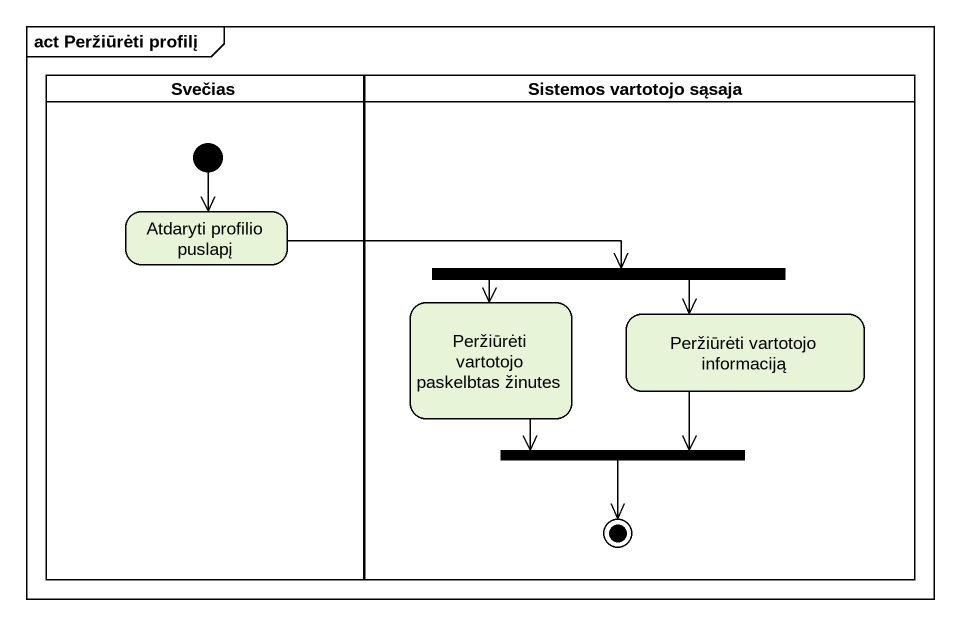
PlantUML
@startuml
mainframe act Peržiūrėti profilį
hide empty description
state Svečias <<partition>> {
  state "Atdaryti profilio puslapį" as Atdaryti_profilio_puslapį
  [*] --> Atdaryti_profilio_puslapį
}
state "Sistemos vartotojo sąsaja" as Sistemos_vartotojo_sąsaja <<partition>> {
  state "Peržiūrėti vartotojo paskelbtas žinutes" as Peržiūrėti_vartotojo
  state fork1 <<fork>>
  state "Peržiūrėti vartotojo informaciją" as Peržiūrėti_vartotojo_2
  state fork2 <<join>>
  fork2 --> [*]
}
Atdaryti_profilio_puslapį -right-> fork1
Peržiūrėti_vartotojo --> fork2
fork1 --> Peržiūrėti_vartotojo
fork1 -right-> Peržiūrėti_vartotojo_2
Peržiūrėti_vartotojo_2 --> fork2
@enduml
